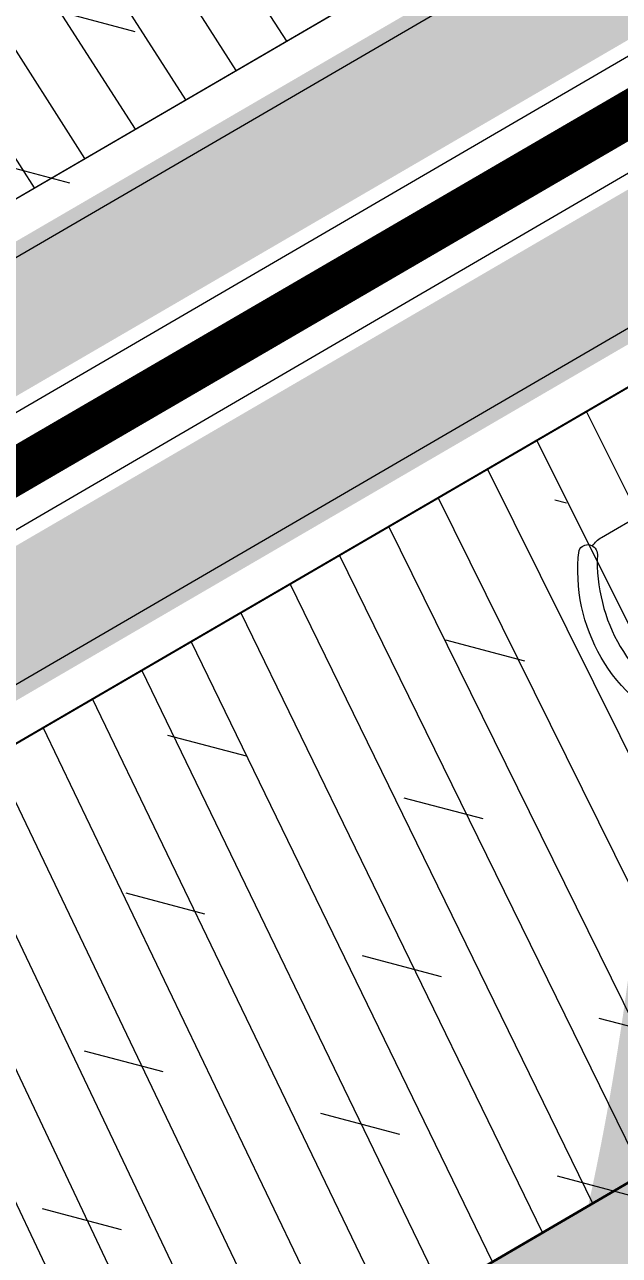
# Model space of a CAD drawing. Header units: millimetres. Extents: x 403824132 to 733479728, y 1974822364 to 2151530530.
# Drawn here: x 568701455 to 568702749, y 2063089948 to 2063092623 of the extents above; entities that cross this region are included whole.
import ezdxf
from ezdxf.enums import TextEntityAlignment as Align
from ezdxf.xclip import XClip

# ---------------------------------------------------------------- set-up
doc = ezdxf.new("R2010")
doc.units = ezdxf.units.MM
doc.linetypes.add('ACAD_ISO07W100', pattern=[3, 0, -3])
doc.linetypes.add('CENTER', pattern=[3, 1.5, -0.5, 0.5, -0.5])
for name, color, linetype, lineweight in [('A-DIM', 251, 'Continuous', 15), ('A-HATCH', 251, 'Continuous', 5), ('A-TUONG', 255, 'Continuous', 35), ('E- RANH GIOI', 1, 'CENTER', 13), ('E- THAY', 9, 'Continuous', 20), ('E-Manh', 251, 'Continuous', 13), ('i_Hatch', 250, 'Continuous', 13), ('i_ThietBi', 32, 'Continuous', 13), ('LD-THAY', 9, 'Continuous', 13), ('Wipeout', 252, 'ACAD_ISO07W100', 0)]:
    doc.layers.add(name, color=color, linetype=linetype, lineweight=lineweight)
for name, color, linetype in [('ChiaLo', 128, 'CENTER'), ('loKBT', 42, 'Continuous'), ('text', 7, 'Continuous')]:
    doc.layers.add(name, color=color, linetype=linetype)
doc.styles.add('text', font='')
doc.styles.get('text').set_extended_font_data('.VnArial NarrowH')

# ---------------------------------------------------------------- blocks, each defined once
blk = doc.blocks.new('A$C2ED4656C')
blk.add_wipeout([(432.08839030116366, 909.9976919906003), (480.89988482272753, 907.6565726036897), (546.6591278930682, 896.477546115002), (608.9803413452828, 876.7846070510241), (692.174338572353, 834.3540037249222), (754.3427920304821, 787.0406448905233), (813.8926435556968, 722.7848319666591), (858.2160343534924, 653.697003869649), (891.5931961197311, 573.4454698321533), (911.2566819023268, 476.64416033405723), (913.0634836123791, 408.8786204939788), (902.6812203941336, 328.53244893428564), (877.9575039911433, 248.66377135772927), (831.5172191307465, 161.662560176017), (778.5593357249381, 96.30290054310899), (701.3356915259428, 31.654202892059402), (629.0081883249077, -8.39227097163166), (563.6190191351197, -32.03524574880794), (488.20880407570803, -46.87545004625645), (402.7755167309697, -49.013989090919495), (308.5773053277626, -33.451572822519665), (225.91232750109342, -2.7767245183677005), (146.73213312462397, 45.09999543475351), (71.55746408046619, 114.75861201532825), (24.772492047523002, 178.36796753589078), (-14.121149978636794, 256.7662589988431), (-36.76586512085484, 333.96183137377375), (-46.46968513727185, 431.3546305880118), (-41.56310677331928, 498.46924213785314), (-25.09803112737788, 571.6395144101043), (-0.5803064101564521, 634.8159364866879), (37.643403507663635, 701.4313668032701), (69.79597015563562, 743.2069996653372), (103.01222018549745, 778.0789420769579), (165.06892247921135, 827.9062572860821), (224.1967707490476, 861.949233045565), (305.1619076188727, 892.5169250959952), (368.07795281832665, 905.5166641195319), (428.3682624807116, 909.9721147218734)]).dxf.layer = 'Wipeout'
at = {"color": 8}
for radius in [480, 410]:
    blk.add_circle((433.52840295434, 429.9998520612716), radius, dxfattribs=at)
at = {"style": 'text'}
blk.add_attdef('CT1', text='', height=350, rotation=3.7061108046e-06, dxfattribs=at).set_placement((433.52840295434, 429.9998520612716), align=Align.MIDDLE)
blk = doc.blocks.new('MA LO')
at = {"layer": 'text'}
ref = blk.add_blockref('A$C2ED4656C', (-59922.13602697849, -71293.20903849602, -4.840981599999996e-06), dxfattribs=dict(at, xscale=20.97916607567742, yscale=20.97916607567742, zscale=20.97916607567742, rotation=4.338240580515711))
ref.add_attrib('CT1', 'BT-02', dxfattribs={"layer": '0', "height": 8265.389643815946, "style": 'text', "width": 0.75}).set_placement((-51535.51994132996, -61610.02781629562, -4.840981599999996e-06), align=Align.MIDDLE)
blk = doc.blocks.new('TANG 1 BT1')
at = {"layer": 'A-HATCH'}
h = blk.add_hatch(color=256, dxfattribs=at)
h.dxf.hatch_style = 1
h.paths.add_polyline_path([(7158834.392582895, 839216.910365944), (7158834.40338719, 837891.891499825), (7159054.403387193, 837891.891499825), (7159054.392582897, 839436.910365944), (7153914.367428423, 839436.910365939), (7153914.367428423, 839216.910365939)])
h.paths.add_polyline_path([(7150554.367428423, 839436.910365939), (7150554.310653077, 838368.6554270984), (7150774.310653077, 838368.6554270984), (7150774.367428423, 839216.910365939), (7151514.367428423, 839216.910365939), (7151514.367428423, 839436.910365939)])
h.paths.add_polyline_path([(7150774.304578072, 836568.6554270984), (7150554.304578072, 836568.6554270984), (7150554.355278415, 835616.8624750825), (7151104.293490312, 835616.869053744), (7151104.293494187, 835319.4682315772), (7151324.293331157, 835319.4682315772), (7151324.293316933, 835616.869053744), (7152824.293494837, 835616.869053744), (7152824.293494837, 833426.8795984447), (7152714.293491956, 833426.8795926793), (7152714.29349484, 833316.8795926797), (7152934.293494836, 833316.8796042103), (7152934.293494836, 835726.8688687666), (7150774.353935611, 835726.8618762125)])
h.paths.add_polyline_path([(7151324.293373614, 834519.4677197175), (7151104.293494189, 834519.4677197175), (7151104.30564033, 832826.9133516661), (7151324.305640263, 832826.9160794099), (7151324.293490244, 833316.8822506294), (7151914.29349484, 833316.8795745915), (7151914.293491955, 833426.8795507496), (7151324.293433158, 833426.8795098679)])
h.paths.add_polyline_path([(7158834.380432876, 835616.8724301188), (7158834.380432876, 834616.8724302229), (7159054.38132507, 834616.8724302229), (7159054.380433111, 835946.8749298701), (7159054.399422782, 837091.8914998248), (7158834.40338719, 837091.8914998248), (7158834.395779532, 836041.8726337034), (7158234.393846916, 836041.8726337034), (7158234.394310373, 835726.8726337056), (7156074.371186494, 835726.8726337051), (7156074.371186494, 835616.8645500309)])
h.paths.add_polyline_path([(7158834.396642498, 835726.8749299373), (7158289.394310373, 835726.8726337056), (7158289.393846915, 835986.8726337039), (7158834.39593021, 835986.8726337039)], flags=16)
h.paths.add_polyline_path([(7158434.392582023, 831596.9007170699), (7158434.392582023, 831391.9098570823), (7158834.392582373, 831391.9061736367), (7158834.392582374, 827616.9110400443), (7158354.335837015, 827616.9110402875), (7158354.335837015, 827396.9110403915), (7159054.392582373, 827396.9110403561), (7159054.392582213, 832816.9110333439), (7158834.392582212, 832816.9110333439), (7158834.392582895, 831816.9061741434), (7156074.381032348, 831816.9294868225), (7156074.381032348, 831596.9294868223)])
h.paths.add_polyline_path([(7158834.392582373, 831596.9061740552), (7158834.392582373, 831446.9061736375), (7158489.392582023, 831446.9097838658), (7158489.392582023, 831596.909784292)], flags=16)
h.paths.add_polyline_path([(7152934.305644855, 831706.9131666891), (7152934.305644858, 831816.913351666), (7151324.305640331, 831816.913351666), (7151324.305640331, 831926.9133516661), (7151104.305640332, 831926.9133516661), (7151104.30564033, 831816.913351666), (7150554.366400784, 831816.9061741251), (7150554.36935917, 830866.8950438554), (7150774.369359169, 830866.8950438554), (7150774.367133453, 831706.9061741378)])
h.paths.add_polyline_path([(7150554.364441079, 828526.9061794691), (7150774.364441081, 828526.9061794691), (7150774.37017006, 830066.8945319966), (7150554.36935917, 830066.8945319966)])
h.paths.add_polyline_path([(7151704.376166527, 827396.9116709569), (7152404.194557026, 827396.9108264266), (7152404.194557026, 827616.910806874), (7150774.367428362, 827616.9154225319), (7150774.368593731, 827726.9061794695), (7150554.36922083, 827726.9061794695), (7150554.367428423, 827616.911099137), (7150554.367428423, 827396.9110402466), (7151404.376166542, 827396.9109419949), (7151404.37616653, 827396.9116709569)])
h.paths.add_polyline_path([(7154604.55816387, 827616.9087649575), (7154604.55816387, 827396.9087649565), (7155304.376166525, 827396.9091954805), (7155304.37616657, 827396.9136104577), (7155604.376166571, 827396.9136104577), (7156654.368521227, 827396.9136259514), (7156654.368925721, 827616.9163596034)])
h.paths.add_polyline_path([(7150304.255845018, 831816.9000444374), (7150304.255845416, 831196.8999719521), (7150554.329719897, 831196.8999719521), (7150554.329719897, 831306.9003201132), (7150414.255845343, 831306.8999719522), (7150414.255845088, 831706.9000444378), (7150554.329236252, 831706.9003925972), (7150554.329783076, 831816.9000444374)])
h.paths.add_polyline_path([(7150304.255844964, 836228.4791837248), (7150304.255844964, 835616.9026857319), (7150554.318615942, 835616.9026857319), (7150554.318615942, 835726.902332314), (7150414.255844965, 835726.902685732), (7150414.255844965, 836118.4791837247), (7150554.366168484, 836118.4788301869), (7150554.366168484, 836228.4791837248)])
at = {"layer": 'A-TUONG'}
blk.add_line((7151514.367428423, 839436.910365939), (7150554.367428423, 839436.910365939), dxfattribs=at)
blk = doc.blocks.new('BA NDOI')
for points in [[(937.3599090278148, 673.7358908802271, 0.2900317088100393), (658.193457841873, 953.2448265403508, -0.8296079188344867), (659.8377271592616, 993.6328688263893, -0.3333333333323376), (978.0263115316627, 675.4442844539881, -0.8225302899155595), (937.3599090278148, 673.7358908802271, -2.971479460829777)], [(952.1490171849726, 658.6091652214527, -0.120944413483148), (938.2527384907007, 635.6707113981244), (712.8691578805448, 410.2871308028698, -0.4142135623731217), (633.3220117837191, 410.2871308028698), (394.6805735081434, 648.9285690784453, -0.4142135623730684), (394.6805735081434, 728.475715175271), (620.0641541033983, 953.8592957854272, -0.1209444134831886), (643.0026079267262, 967.7555744796992)], [(-443.0321347266435, -149.4922827780247, -0.120944413483148), (-429.1358560323715, -126.5538289695978), (-203.7522754371166, 98.82975164055824, -0.4142135623731217), (-124.205129340291, 98.82975164055824), (114.4363089501857, -139.8116866499185, -0.4142135623730684), (114.4363089501857, -219.3588327467442), (-110.9472716599703, -444.742413341999, -0.1209444134831886), (-133.8857254683971, -458.6386920511722)], [(-428.2430265843868, -164.619008436799, 0.2900317088100393), (-149.0765753835439, -444.1279440969227, -0.8296079188344867), (-150.7208447009325, -484.5159863978623, -0.3333333333323376), (-468.9094290882348, -166.32740201056, -0.8225302899155595), (-428.2430265843868, -164.619008436799, -2.971479460829777)]]:
    blk.add_lwpolyline(points, format="xyb")
blk.add_lwpolyline([(-254.558441221714, 254.558441221714), (254.558441221714, -254.5584412366152), (763.6753236800432, 254.558441221714), (254.558441221714, 763.6753236651421)], close=True)
blk = doc.blocks.new('SAN VUON BT A-BT1')
at = {"layer": 'i_Hatch', "true_color": 0x46cb3a, "transparency": 33554687}
h = blk.add_hatch(dxfattribs=at)
h.set_pattern_fill('CROSS', color=95, scale=300, double=1)
h.set_pattern_definition([(0, (2832.471804052591, -202892.1308809184), (75, 75), [37.5, -112.5]), (90, (2851.221804052591, -202910.8808809183), (-74.99999999999999, 75), [37.5, -112.5])])
h.paths.add_polyline_path([(7163776.864386948, 841296.910365944), (7151496.864386948, 841296.910365944), (7151496.864386948, 841006.910365944), (7163486.864386948, 841006.910365944), (7163486.864386948, 821856.910365944), (7163776.864386948, 821856.910365944)])
h.paths.add_polyline_path([(7158157.283433403, 822152.3777757367), (7151786.864386949, 822152.3777756564), (7151786.864386949, 839436.8804223271), (7151496.864386948, 839436.8686022377), (7151496.864386948, 821856.910365944), (7151496.864386948, 821516.9103659827), (7158157.283433396, 821516.9103659128)])
at = {"layer": 'i_Hatch', "transparency": 33554687}
h = blk.add_hatch(dxfattribs=at)
h.set_pattern_fill('DOLMIT', color=256, scale=500, angle=90, double=1)
h.set_pattern_definition([(90, (2832.471804052591, -202862.1308809184), (-125, 7.7e-15), []), (135, (2832.471804052591, -202862.1308809184), (-249.9999995804921, -249.9999995804921), [176.7766952966368, -353.5533905932737])])
h.paths.add_polyline_path([(7153136.765294363, 839436.8859294639), (7153396.840497333, 839436.8630951007), (7153396.850810148, 839436.9233952842), (7161886.864608527, 839436.9225160485), (7161886.852458509, 835656.8262963376), (7163376.852236928, 835656.827295598), (7163376.864386948, 840926.910365944), (7151496.864386948, 840926.910365944), (7151496.852236928, 839436.8388431835), (7153136.765294363, 839436.9101813809)])
at = {"layer": 'A-DIM'}
blk.add_lwpolyline([(7153386.839232473, 839436.910365954), (7161886.864386961, 839436.910365954), (7161886.867803755, 827396.9076230949), (7158436.843284068, 827396.9076230949), (7158437.843284068, 826196.9117103936), (7158587.827192917, 826196.9117103905), (7158587.826766529, 825596.9117256084), (7154087.89269033, 825596.9116169981), (7154086.885921222, 826196.9116017835), (7154236.869063198, 826196.9142380693), (7154236.847970688, 827396.9056837393), (7153386.841835705, 827396.8968067701), (7153386.87349923, 831196.9040174037), (7153136.765294814, 831196.8999719521), (7153136.765294403, 831816.906174073), (7153336.771440356, 831816.8835145556), (7153336.759290338, 835616.8861559428), (7153136.765294363, 835616.9088154332), (7153136.765294363, 836228.5087830342), (7153386.875086147, 836228.5116552404), (7153386.875086147, 839436.910365954)], dxfattribs=at)
at = {"layer": 'E- RANH GIOI', "ltscale": 0.1, "const_width": 100}
blk.add_lwpolyline([(7151386.86438695, 821436.910365944), (7163886.864386948, 821436.910365944), (7163886.864386948, 841436.910365944), (7151386.86438695, 841436.910365944)], close=True, dxfattribs=at)
at = {"layer": 'E- THAY'}
blk.add_lwpolyline([(7153496.864538493, 839436.9165225745), (7161886.864539343, 839436.928755863), (7161886.867803752, 827396.9076230971), (7158437.843284068, 827396.9077296788), (7158437.843284068, 826196.9118169755)], dxfattribs=at)
at = {"layer": 'E-Manh'}
for p, q in [((7163776.864386948, 841326.910365944), (7151496.864386948, 841326.910365944)), ((7163486.864386948, 841036.910365944), (7151496.864386948, 841036.910365944)), ((7163376.864386948, 840926.910365944), (7151496.864386948, 840926.910365944))]:
    blk.add_line(p, q, dxfattribs=at)
for points in [[(7153136.765294363, 839436.8745122823), (7151496.852236928, 839436.8745122823), (7151496.864386948, 840926.910365944), (7163376.864386948, 840926.910365944)], [(7163376.864386948, 840926.910365944), (7163376.852236928, 835656.827295598), (7161886.852458509, 835656.8262963376), (7161886.864608527, 839436.9225160485), (7153386.862185027, 839436.9234627077), (7153386.851872215, 836228.4860160946)]]:
    blk.add_lwpolyline(points, dxfattribs=at)
at = {"layer": 'i_ThietBi', "ltscale": 0.5, "rotation": 315}
blk.add_blockref('BA NDOI', (7155371.713764123, 840460.7101144462), dxfattribs=at)
blk = doc.blocks.new('MBT1 BT1')
at = {"layer": 'E- RANH GIOI', "ltscale": 0.1, "const_width": 100}
blk.add_lwpolyline([(7075416.34573628, 1014867.457355331), (7087916.345736279, 1014867.457355331), (7087916.345736279, 1034867.457355331), (7075416.34573628, 1034867.457355331)], close=True, dxfattribs=at)
at = {"layer": 'E- THAY'}
blk.add_blockref('SAN VUON BT A-BT1', (-75970.5186506696, 193430.5469893871), dxfattribs=at)
blk.add_blockref('TANG 1 BT1', (-73138.04684661701, 193430.5469893871), dxfattribs=at)
blk = doc.blocks.new('BT-02')
at = {"layer": 'loKBT'}
for points in [[(7705060.126508572, 959879.0005989695), (7705060.126507582, 979879.0011472472), (7692560.126165923, 979879.0011474964), (7692560.126164579, 959879.0005989855), (7705060.126508571, 959879.0005981476)], [(7705060.126508575, 959879.000598735), (7705060.126509247, 939879.000050744), (7692560.126165767, 939879.0000506314), (7692560.12616458, 959879.000598652), (7705060.126508575, 959879.000598735)]]:
    blk.add_lwpolyline(points, dxfattribs=at)
for points in [[(7705060.126508593, 979879.0011315255), (7692560.126165817, 979879.0011308981), (7692560.126166881, 959879.0005825851), (7705060.126509531, 959879.0005830034)], [(7692560.126166193, 959879.0005825851), (7705060.126507788, 959879.0005830612), (7705060.126507767, 979879.0011313015), (7692560.126165235, 979879.0011310631)], [(7705060.126165653, 959879.0006059757), (7692560.125824057, 959879.0006055), (7692560.125824075, 939879.0000572593), (7705060.12616661, 939879.0000574978)], [(7705060.126508298, 959879.0006057395), (7692560.126165755, 959879.0006055), (7692560.126166727, 939879.000056992), (7705060.126509247, 939879.00005723)]]:
    blk.add_lwpolyline(points, close=True, dxfattribs=at)

msp = doc.modelspace()

# ---------------------------------------------------------------- linework, layer by layer
at = {"layer": 'ChiaLo', "ltscale": 5, "elevation": 0.2756072640632745}
msp.add_lwpolyline([(568631887.0852752, 2063051189.0402), (568755717.9281739, 2063123233.401244)], dxfattribs=at)
at = {"layer": 'loKBT', "elevation": 0.2756072640632745}
for points in [[(568699959.2914667, 2063114009.428336), (568689118.596545, 2063107702.349093), (568699209.9233345, 2063090357.237219), (568710050.6182555, 2063096664.316461)], [(568710050.6182559, 2063096664.316462), (568699209.9233342, 2063090357.237219), (568709301.2501231, 2063073012.125344), (568720141.9450448, 2063079319.204587)]]:
    msp.add_lwpolyline(points, close=True, dxfattribs=at)

# ---------------------------------------------------------------- next in the draw order: block references
at = {"layer": 'text'}
ref = msp.add_blockref('MA LO', (568749753.6617069, 2063154168.719025, 0.2756072640632745), dxfattribs=dict(at, xscale=1.003354102868895, yscale=1.003354102868895, zscale=1.003354102868895))
XClip(ref).set_block_clipping_path([(-316424.539342165, -390165.64821219444), (376192.51258111, 195593.37861585617)])

# ---------------------------------------------------------------- next in the draw order: block references
at = {"layer": 'LD-THAY', "xscale": 1.003354102868896, "yscale": 1.003354102868896, "zscale": 1.003354102868896, "rotation": 30.1906983248881}
msp.add_blockref('MBT1 BT1', (563085174.824995, 2058622845.698067, -0.06537751060386623), dxfattribs=at)

# ---------------------------------------------------------------- next in the draw order: block references
at = {"layer": 'loKBT', "xscale": 1.003354102868896, "yscale": 1.003354102868896, "zscale": 1.003354102868896, "rotation": 30.1906983248881}
msp.add_blockref('BT-02', (562512116.9320583, 2058376490.001122, -0.06519195950554779), dxfattribs=at)

# ---------------------------------------------------------------- next in the draw order: block references
at = {"layer": 'LD-THAY', "xscale": 1.003354102868896, "yscale": 1.003354102868896, "zscale": 1.003354102868896, "rotation": 210.1906985033857}
msp.add_blockref('MBT1 BT1', (574324085.9119263, 2067564175.926865, -0.06581569268395622), dxfattribs=at)

# ---------------------------------------------------------------- next in the draw order: block references
at = {"layer": 'LD-THAY', "xscale": 1.003354102868896, "yscale": 1.003354102868896, "zscale": 1.003354102868896, "rotation": 30.1906983248881}
msp.add_blockref('MBT1 BT1', (563085174.824995, 2058622845.698067, -0.06537751060386623), dxfattribs=at)

# ---------------------------------------------------------------- next in the draw order: block references
at = {"layer": 'loKBT', "xscale": 1.003354102868896, "yscale": 1.003354102868896, "zscale": 1.003354102868896, "rotation": 30.1906983248881}
msp.add_blockref('BT-02', (562512116.9320583, 2058376490.001122, -0.06519195950554779), dxfattribs=at)

# ---------------------------------------------------------------- next in the draw order: block references
at = {"layer": 'LD-THAY', "xscale": 1.003354102868896, "yscale": 1.003354102868896, "zscale": 1.003354102868896, "rotation": 210.1906985033857}
msp.add_blockref('MBT1 BT1', (574324085.9119263, 2067564175.926865, -0.06581569268395622), dxfattribs=at)

doc.saveas('drawing.dxf')
